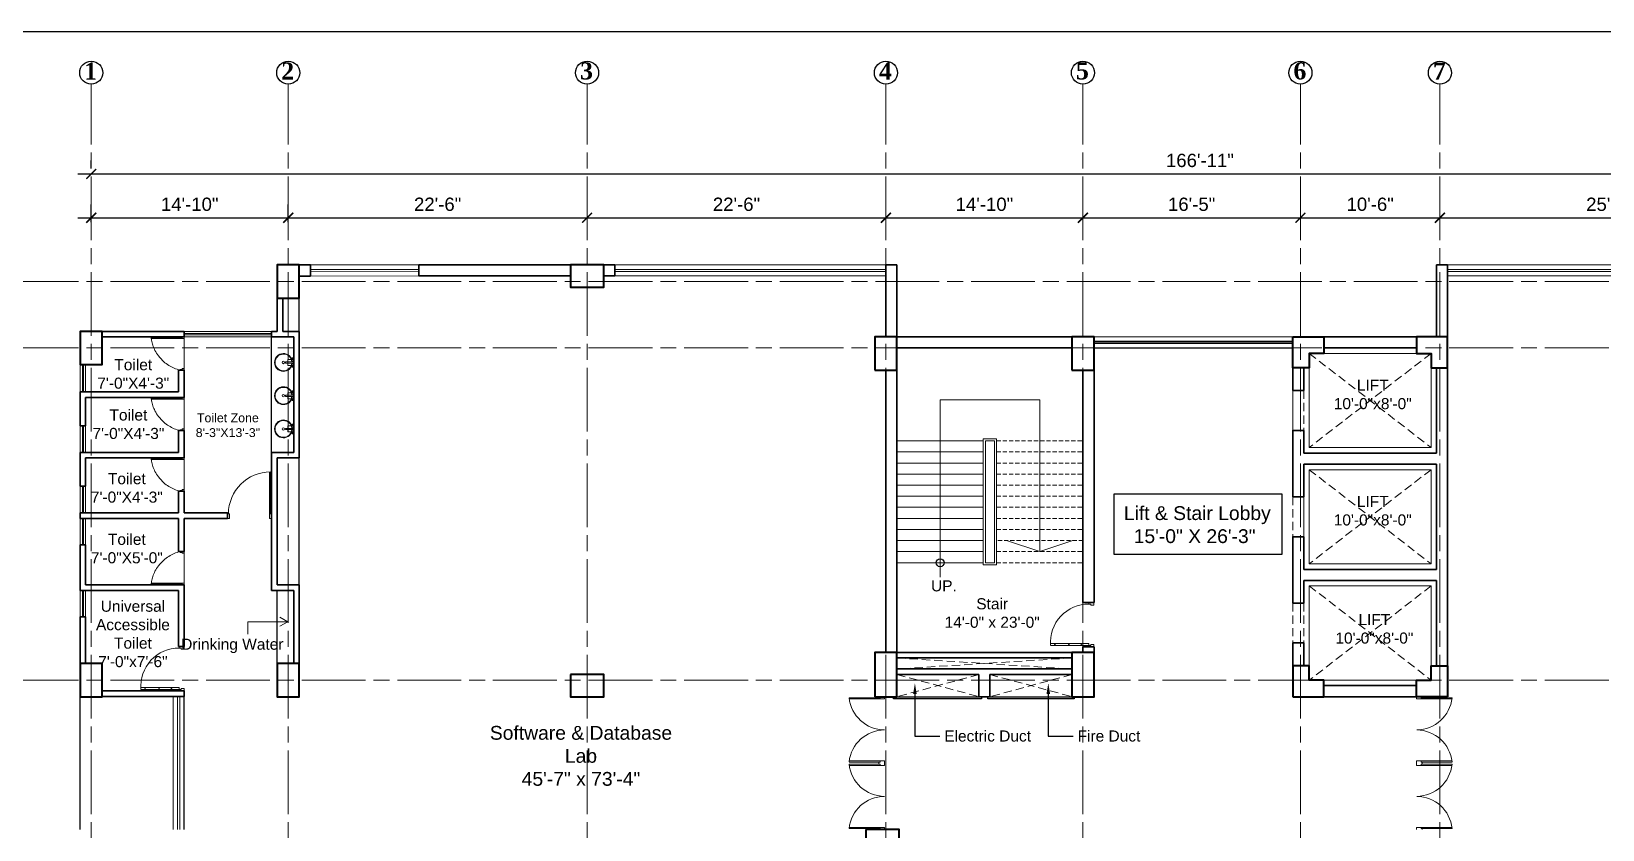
# Model space of a CAD drawing. Header units: inches. Extents: x -12 to 20935469, y -1604 to 24729220.
# Drawn here: x 20931799 to 20933219, y 24721861 to 24722582 of the extents above; entities that cross this region are included whole.
import ezdxf
from ezdxf import colors
from ezdxf.entities.mleader import LeaderData, LeaderLine
from ezdxf.math import Vec2, Vec3

# ---------------------------------------------------------------- set-up
doc = ezdxf.new("R2010")
doc.units = ezdxf.units.IN
doc.header["$LTSCALE"] = 0.03
doc.header["$MEASUREMENT"] = 0
doc.header["$PDMODE"] = 32
doc.header["$PDSIZE"] = 15
doc.linetypes.add('ACAD_ISO08W100', pattern=[36, 24, -3, 6, -3])
doc.linetypes.add('DASHED2', pattern=[0.375, 0.25, -0.125])
for name, color, linetype, lineweight in [('column', 1, 'Continuous', 40), ('Dim Line', 252, 'Continuous', 13), ('Door', 7, 'Continuous', 18), ('Dot', 253, 'Continuous', 0), ('Gas', 21, 'Continuous', 5), ('Glass Line', 252, 'Continuous', 9), ('Grid Line', 252, 'Continuous', 18), ('Hatch', 253, 'Continuous', 15), ('Main Wall', 7, 'Continuous', 30), ('RAIL', 23, 'Continuous', 13), ('STAIR', 46, 'Continuous', 15), ('TOILET FIXTURE', 142, 'Continuous', 5), ('wind.', 150, 'Continuous', 20)]:
    doc.layers.add(name, color=color, linetype=linetype, lineweight=lineweight)
doc.layers.add('FUR', color=251, linetype='Continuous')
doc.layers.add('TEXT', color=7, linetype='Continuous')
doc.styles.add('2', font='swisscl.ttf')
doc.styles.add('RomanS', font='arial.ttf', dxfattribs={"height": 12})
doc.styles.get("Standard").update_dxf_attribs({"font": 'timesbd.ttf'})
doc.dimstyles.new('Aec_Arch_I', dxfattribs={"dimscale": 96, "dimtxt": 12, "dimasz": 0.09375, "dimexe": 0.125, "dimexo": 0.125, "dimgap": 0.0625, "dimtad": 1, "dimdec": 0, "dimzin": 3, "dimdsep": 46, "dimlunit": 4, "dimtxsty": 'RomanS', "dimblk1": 'ARCHTICK', "dimblk2": 'ARCHTICK', "dimsah": 1, "dimcen": 0.09375, "dimdle": 0.125, "dimadec": 0, "dimazin": 0, "dimtfac": 0.75, "dimtdec": 0, "dimtmove": 2, "dimatfit": 3, "dimldrblk": 'ARCHTICK', "dimfxl": 1, "dimfrac": 1, "dimtolj": 1, "dimtzin": 0, "dimarcsym": 0})

# ---------------------------------------------------------------- blocks, each defined once
blk = doc.blocks.new('Door_45')
at = {"layer": 'Door'}
for p, q in [((1.5, 5), (1.5, 44)), ((1.5, 40), (2.2, 40)), ((2.2, 40), (2.2, 39.5)), ((2.2, 39.5), (2.7, 39.5)), ((2.7, 39.5), (2.7, 40)), ((2.7, 40), (3.5, 40)), ((3.5, 44), (3.5, 5)), ((1.5, 25.8), (2.2, 25.8)), ((2.2, 25.8), (2.2, 25.3)), ((2.2, 25.3), (2.7, 25.3)), ((2.7, 25.8), (3.5, 25.8)), ((2.7, 25.3), (2.7, 25.8)), ((0, 0), (0, 5)), ((0, 5), (1.5, 5)), ((1.5, 12.6), (2.2, 12.6)), ((3.5, 5), (1.5, 5)), ((1.5, 5), (1.5, 3)), ((1.5, 3), (2.5, 3)), ((2.2, 12.6), (2.2, 13.1)), ((2.2, 13.1), (2.7, 13.1)), ((2.5, 3), (2.5, 0)), ((2.7, 13.1), (2.7, 12.6)), ((2.7, 12.6), (3.5, 12.6)), ((42.5, 3), (42.5, 0)), ((43.5, 3), (42.5, 3)), ((45, 5), (43.5, 5)), ((43.5, 5), (43.5, 3)), ((45, 0), (45, 5)), ((2.5, 0), (0, 0)), ((42.5, 0), (45, 0))]:
    blk.add_line(p, q, dxfattribs=at)
blk.add_arc((4.7, 5.3), 38.8, 359.6233, 94.6685, dxfattribs=at)
blk = doc.blocks.new('_ArchTick')
at = {"color": 0, "linetype": 'ByBlock', "lineweight": 35, "const_width": 0.15}
blk.add_lwpolyline([(-0.5, -0.5), (0.5, 0.5)], dxfattribs=at)
blk = doc.blocks.new('*D14')
at = {"layer": 'Defpoints', "color": 0, "transparency": 16777216}
for p in [(20831126.3, 24724578.2), (20830948.3, 24724562.3), (20831126.3, 24724562.3)]:
    blk.add_point(p, dxfattribs=at)
at = {"layer": 'Dim Line', "color": 0, "lineweight": -2, "transparency": 16777216}
for p, q in [((20830948.3, 24724574.3), (20830948.3, 24724590.2)), ((20831126.3, 24724574.3), (20831126.3, 24724590.2)), ((20830936.3, 24724578.2), (20831138.3, 24724578.2))]:
    blk.add_line(p, q, dxfattribs=at)
at = {"layer": 'Dim Line', "color": 0, "lineweight": -2, "transparency": 16777216, "xscale": 9, "yscale": 9, "zscale": 9, "rotation": 180}
blk.add_blockref('_ArchTick', (20830948.3, 24724578.2), dxfattribs=at)
at = {"layer": 'Dim Line', "color": 0, "lineweight": -2, "transparency": 16777216, "xscale": 9, "yscale": 9, "zscale": 9}
blk.add_blockref('_ArchTick', (20831126.3, 24724578.2), dxfattribs=at)
at = {"layer": 'Dim Line', "color": 0, "transparency": 16777216, "insert": (20831037.3, 24724590.3), "char_height": 12, "attachment_point": 5, "style": 'RomanS'}
blk.add_mtext('\\A1;14\'-10"', dxfattribs=at)
blk = doc.blocks.new('*D7')
at = {"layer": 'Defpoints', "color": 0, "transparency": 16777216}
for p in [(20831396.3, 24724578.2), (20831396.3, 24724578.2), (20831126.3, 24724562.3)]:
    blk.add_point(p, dxfattribs=at)
at = {"layer": 'Dim Line', "color": 0, "lineweight": -2, "transparency": 16777216}
for p, q in [((20831126.3, 24724574.3), (20831126.3, 24724590.2)), ((20831114.3, 24724578.2), (20831408.3, 24724578.2))]:
    blk.add_line(p, q, dxfattribs=at)
at = {"layer": 'Dim Line', "color": 0, "lineweight": -2, "transparency": 16777216, "xscale": 9, "yscale": 9, "zscale": 9, "rotation": 180}
blk.add_blockref('_ArchTick', (20831126.3, 24724578.2), dxfattribs=at)
at = {"layer": 'Dim Line', "color": 0, "lineweight": -2, "transparency": 16777216, "xscale": 9, "yscale": 9, "zscale": 9}
blk.add_blockref('_ArchTick', (20831396.3, 24724578.2), dxfattribs=at)
at = {"layer": 'Dim Line', "color": 0, "transparency": 16777216, "insert": (20831261.3, 24724590.3), "char_height": 12, "attachment_point": 5, "style": 'RomanS'}
blk.add_mtext('\\A1;22\'-6"', dxfattribs=at)
blk = doc.blocks.new('*D8')
at = {"layer": 'Defpoints', "color": 0, "transparency": 16777216}
for p in [(20831396.3, 24724578.2), (20831666.3, 24724578.2), (20831666.3, 24724578.2)]:
    blk.add_point(p, dxfattribs=at)
at = {"layer": 'Dim Line', "color": 0, "lineweight": -2, "transparency": 16777216}
blk.add_line((20831384.3, 24724578.2), (20831678.3, 24724578.2), dxfattribs=at)
at = {"layer": 'Dim Line', "color": 0, "lineweight": -2, "transparency": 16777216, "xscale": 9, "yscale": 9, "zscale": 9, "rotation": 180}
blk.add_blockref('_ArchTick', (20831396.3, 24724578.2), dxfattribs=at)
at = {"layer": 'Dim Line', "color": 0, "lineweight": -2, "transparency": 16777216, "xscale": 9, "yscale": 9, "zscale": 9}
blk.add_blockref('_ArchTick', (20831666.3, 24724578.2), dxfattribs=at)
at = {"layer": 'Dim Line', "color": 0, "transparency": 16777216, "insert": (20831531.3, 24724590.3), "char_height": 12, "attachment_point": 5, "style": 'RomanS'}
blk.add_mtext('\\A1;22\'-6"', dxfattribs=at)
blk = doc.blocks.new('*D9')
at = {"layer": 'Defpoints', "color": 0, "transparency": 16777216}
for p in [(20831666.3, 24724578.2), (20831844.3, 24724578.2), (20831844.3, 24724578.2)]:
    blk.add_point(p, dxfattribs=at)
at = {"layer": 'Dim Line', "color": 0, "lineweight": -2, "transparency": 16777216}
blk.add_line((20831654.3, 24724578.2), (20831856.3, 24724578.2), dxfattribs=at)
at = {"layer": 'Dim Line', "color": 0, "lineweight": -2, "transparency": 16777216, "xscale": 9, "yscale": 9, "zscale": 9, "rotation": 180}
blk.add_blockref('_ArchTick', (20831666.3, 24724578.2), dxfattribs=at)
at = {"layer": 'Dim Line', "color": 0, "lineweight": -2, "transparency": 16777216, "xscale": 9, "yscale": 9, "zscale": 9}
blk.add_blockref('_ArchTick', (20831844.3, 24724578.2), dxfattribs=at)
at = {"layer": 'Dim Line', "color": 0, "transparency": 16777216, "insert": (20831755.3, 24724590.3), "char_height": 12, "attachment_point": 5, "style": 'RomanS'}
blk.add_mtext('\\A1;14\'-10"', dxfattribs=at)
blk = doc.blocks.new('*D21')
at = {"layer": 'Defpoints', "color": 0, "transparency": 16777216}
for p in [(20831844.3, 24724578.2), (20832040.8, 24724578.2), (20832040.8, 24724578.2)]:
    blk.add_point(p, dxfattribs=at)
at = {"layer": 'Dim Line', "color": 0, "lineweight": -2, "transparency": 16777216}
for p, q in [((20831832.3, 24724578.2), (20832052.8, 24724578.2)), ((20831844.3, 24724566.2), (20831844.3, 24724566.2)), ((20832040.8, 24724566.2), (20832040.8, 24724566.2))]:
    blk.add_line(p, q, dxfattribs=at)
at = {"layer": 'Dim Line', "color": 0, "lineweight": -2, "transparency": 16777216, "xscale": 9, "yscale": 9, "zscale": 9, "rotation": 180}
blk.add_blockref('_ArchTick', (20831844.3, 24724578.2), dxfattribs=at)
at = {"layer": 'Dim Line', "color": 0, "lineweight": -2, "transparency": 16777216, "xscale": 9, "yscale": 9, "zscale": 9}
blk.add_blockref('_ArchTick', (20832040.8, 24724578.2), dxfattribs=at)
at = {"layer": 'Dim Line', "color": 0, "transparency": 16777216, "insert": (20831942.5, 24724590.3), "char_height": 12, "attachment_point": 5, "style": 'RomanS'}
blk.add_mtext('\\A1;16\'-5"', dxfattribs=at)
blk = doc.blocks.new('*D22')
at = {"layer": 'Defpoints', "color": 0, "transparency": 16777216}
for p in [(20832040.8, 24724578.2), (20832166.8, 24724578.2), (20832166.8, 24724578.2)]:
    blk.add_point(p, dxfattribs=at)
at = {"layer": 'Dim Line', "color": 0, "lineweight": -2, "transparency": 16777216}
for p, q in [((20832028.8, 24724578.2), (20832178.8, 24724578.2)), ((20832040.8, 24724566.2), (20832040.8, 24724566.2)), ((20832166.8, 24724566.2), (20832166.8, 24724566.2))]:
    blk.add_line(p, q, dxfattribs=at)
at = {"layer": 'Dim Line', "color": 0, "lineweight": -2, "transparency": 16777216, "xscale": 9, "yscale": 9, "zscale": 9, "rotation": 180}
blk.add_blockref('_ArchTick', (20832040.8, 24724578.2), dxfattribs=at)
at = {"layer": 'Dim Line', "color": 0, "lineweight": -2, "transparency": 16777216, "xscale": 9, "yscale": 9, "zscale": 9}
blk.add_blockref('_ArchTick', (20832166.8, 24724578.2), dxfattribs=at)
at = {"layer": 'Dim Line', "color": 0, "transparency": 16777216, "insert": (20832103.8, 24724590.3), "char_height": 12, "attachment_point": 5, "style": 'RomanS'}
blk.add_mtext('\\A1;10\'-6"', dxfattribs=at)
blk = doc.blocks.new('*D23')
at = {"layer": 'Defpoints', "color": 0, "transparency": 16777216}
for p in [(20832166.8, 24724578.2), (20832473.8, 24724578.2), (20832473.8, 24724578.2)]:
    blk.add_point(p, dxfattribs=at)
at = {"layer": 'Dim Line', "color": 0, "lineweight": -2, "transparency": 16777216}
for p, q in [((20832154.8, 24724578.2), (20832485.8, 24724578.2)), ((20832166.8, 24724566.2), (20832166.8, 24724566.2)), ((20832473.8, 24724566.2), (20832473.8, 24724566.2))]:
    blk.add_line(p, q, dxfattribs=at)
at = {"layer": 'Dim Line', "color": 0, "lineweight": -2, "transparency": 16777216, "xscale": 9, "yscale": 9, "zscale": 9, "rotation": 180}
blk.add_blockref('_ArchTick', (20832166.8, 24724578.2), dxfattribs=at)
at = {"layer": 'Dim Line', "color": 0, "lineweight": -2, "transparency": 16777216, "xscale": 9, "yscale": 9, "zscale": 9}
blk.add_blockref('_ArchTick', (20832473.8, 24724578.2), dxfattribs=at)
at = {"layer": 'Dim Line', "color": 0, "transparency": 16777216, "insert": (20832320.3, 24724590.3), "char_height": 12, "attachment_point": 5, "style": 'RomanS'}
blk.add_mtext('\\A1;25\'-7"', dxfattribs=at)
blk = doc.blocks.new('*D13')
at = {"layer": 'Defpoints', "color": 0, "transparency": 16777216}
for p in [(20830948.3, 24724610.7), (20832951.8, 24724617.8), (20832951.8, 24724610.7)]:
    blk.add_point(p, dxfattribs=at)
at = {"layer": 'Dim Line', "color": 0, "lineweight": -2, "transparency": 16777216}
for p, q in [((20830948.3, 24724622.7), (20830948.3, 24724629.8)), ((20832951.8, 24724622.7), (20832951.8, 24724629.8)), ((20830936.3, 24724617.8), (20832963.8, 24724617.8))]:
    blk.add_line(p, q, dxfattribs=at)
at = {"layer": 'Dim Line', "color": 0, "lineweight": -2, "transparency": 16777216, "xscale": 9, "yscale": 9, "zscale": 9, "rotation": 180}
blk.add_blockref('_ArchTick', (20830948.3, 24724617.8), dxfattribs=at)
at = {"layer": 'Dim Line', "color": 0, "lineweight": -2, "transparency": 16777216, "xscale": 9, "yscale": 9, "zscale": 9}
blk.add_blockref('_ArchTick', (20832951.8, 24724617.8), dxfattribs=at)
at = {"layer": 'Dim Line', "color": 0, "transparency": 16777216, "insert": (20831950, 24724629.9), "char_height": 12, "attachment_point": 5, "style": 'RomanS'}
blk.add_mtext('\\A1;166\'-11"', dxfattribs=at)
blk = doc.blocks.new('sssss-flat-876')
at = {"layer": 'Door', "linetype": 'Continuous', "ltscale": 3}
blk.add_line((3666.5, 84027.2), (3666.5, 84055.7), dxfattribs=at)
at = {"layer": 'Door', "linetype": 'Continuous', "ltscale": 3, "extrusion": (-7.21527e-09, -3.35624e-18, 1), "elevation": 0}
for points in [[(3666.5, 84057.2), (3666.5, 84055.7), (3668.4, 84055.7), (3668.4, 84056.5), (3670.2, 84056.5), (3670.2, 84057.2)], [(3668.4, 84055.7), (3696.2, 84055.7), (3696.2, 84056.5), (3668.4, 84056.5)]]:
    blk.add_lwpolyline(points, close=True, dxfattribs=at)
at = {"layer": 'Door', "linetype": 'Continuous', "ltscale": 3, "flags": 128}
blk.add_lwpolyline([(3670.2, 84027.2, 0.04096), (3675.5, 84028.9, 0.082496), (3684.9, 84034.8, 0.052187), (3689.7, 84040, 0.043988), (3692.9, 84045, 0.036571), (3694.8, 84049.6, 0.034751), (3695.9, 84054.2, 0.011435), (3696.2, 84055.7)], format="xyb", dxfattribs=at)
at = {"layer": 'Door', "linetype": 'Continuous', "ltscale": 3}
blk.add_lwpolyline([(3666.5, 84027.2), (3666.5, 84028.7), (3668.4, 84028.7), (3668.4, 84027.9), (3670.2, 84027.9), (3670.2, 84027.2)], close=True, dxfattribs=at)
blk = doc.blocks.new('7-flat-72')
at = {"layer": 'Glass Line', "color": 8, "ltscale": 20}
for p, q in [((-64478.7, 376960.5), (-64480.3, 376960.5)), ((-64480.3, 376959.5), (-64480.3, 376960.5)), ((-64480.3, 376959.5), (-64480.3, 376960.5)), ((-64478.7, 376959.5), (-64480.3, 376959.5)), ((-64480.3, 376959.1), (-64480.3, 376959.4)), ((-64478.7, 376959.4), (-64480.3, 376959.4)), ((-64478.7, 376959.1), (-64480.3, 376959.1)), ((-64480.2, 376959.4), (-64480.2, 376959.5)), ((-64480.1, 376959.5), (-64480.1, 376960.5)), ((-64479.9, 376959.5), (-64479.9, 376960.5)), ((-64479.5, 376959.5), (-64479.5, 376960.5)), ((-64479.1, 376959.5), (-64479.1, 376960.5)), ((-64478.9, 376959.5), (-64478.9, 376960.5)), ((-64478.9, 376959.4), (-64478.9, 376959.5)), ((-64478.8, 376959.5), (-64478.8, 376960.5)), ((-64478.7, 376959.5), (-64478.7, 376960.5)), ((-64478.7, 376959.1), (-64478.7, 376959.4)), ((-64475.1, 376959.4), (-64476.9, 376959.4)), ((-64476.9, 376959.1), (-64476.9, 376959.4)), ((-64475.1, 376959.1), (-64476.9, 376959.1)), ((-64476.6, 376959.4), (-64476.6, 376966.6)), ((-64475.5, 376966.6), (-64476.6, 376966.6)), ((-64475.5, 376959.4), (-64475.5, 376966.6)), ((-64475.1, 376959.1), (-64475.1, 376959.4)), ((-64473.3, 376960.5), (-64471.7, 376960.5)), ((-64473.3, 376959.5), (-64473.3, 376960.5)), ((-64473.3, 376959.5), (-64473.3, 376960.5)), ((-64473.3, 376959.5), (-64471.7, 376959.5)), ((-64473.3, 376959.1), (-64473.3, 376959.4)), ((-64473.3, 376959.4), (-64471.7, 376959.4)), ((-64473.3, 376959.1), (-64471.7, 376959.1)), ((-64473.1, 376959.5), (-64473.1, 376960.5)), ((-64473.1, 376959.4), (-64473.1, 376959.5)), ((-64472.9, 376959.5), (-64472.9, 376960.5)), ((-64472.5, 376959.5), (-64472.5, 376960.5)), ((-64472.1, 376959.5), (-64472.1, 376960.5)), ((-64471.9, 376959.5), (-64471.9, 376960.5)), ((-64471.9, 376959.4), (-64471.9, 376959.5)), ((-64471.8, 376959.5), (-64471.8, 376960.5)), ((-64471.7, 376959.5), (-64471.7, 376960.5)), ((-64471.7, 376959.1), (-64471.7, 376959.4))]:
    blk.add_line(p, q, dxfattribs=at)
blk.add_circle((-64476, 376968.4, 0), 1.08, dxfattribs=at)
for radius, start, end in [(8.1, 273.8334, 266.1883), (7.55, 274.115, 265.9068)]:
    blk.add_arc((-64476, 376968.4, 0), radius, start, end, dxfattribs=at)
blk = doc.blocks.new('SFSFSFS-flat-72')
at = {"layer": 'TOILET FIXTURE', "ltscale": 0.2}
blk.add_lwpolyline([(-3918.5, -3608.1), (-3918.5, -3602.7), (-3923.9, -3602.7), (-3923.9, -3608.1)], close=True, dxfattribs=at)
at = {"layer": 'TOILET FIXTURE', "ltscale": 20}
blk.add_blockref('7-flat-72', (60554.8, -380567.2), dxfattribs=at)
blk = doc.blocks.new('$D40')
at = {"layer": 'Door'}
for p, q in [((1, 4), (1, 42)), ((2, 0), (2, 42)), ((1, 5), (0, 5)), ((2, 0), (0, 0)), ((2, 4), (1, 4)), ((39, 4), (38, 4)), ((38, 4), (38, 0)), ((40, 0), (38, 0)), ((40, 5), (39, 5)), ((39, 5), (39, 4))]:
    blk.add_line(p, q, dxfattribs=at)
blk.add_arc((1, 4), 38, 0, 90, dxfattribs=at)
blk = doc.blocks.new('A$C36295410')
at = {"layer": 'Door'}
for p, q in [((1, 4), (1, 32)), ((2, 0), (2, 32)), ((58, 0), (58, 32)), ((59, 4), (59, 32)), ((1, 5), (0, 5)), ((2, 4), (1, 4)), ((58, 4), (59, 4)), ((59, 5), (60, 5)), ((2, 0), (0, 0)), ((58, 0), (60, 0))]:
    blk.add_line(p, q, dxfattribs=at)
for centre, start, end in [((-2.5, -0.3), 0.5906, 83.7783), ((62.5, -0.3), 96.2217, 179.4094)]:
    blk.add_arc(centre, 32.5, start, end, dxfattribs=at)
blk = doc.blocks.new('fff')
at = {"layer": 'Grid Line', "color": 252, "linetype": 'ACAD_ISO08W100', "lineweight": 9, "ltscale": 80, "true_color": 0x939598}
for p, q in [((20830948.3, 24723521.1), (20830948.3, 24724698.8)), ((20831126.3, 24723521.1), (20831126.3, 24724698.8)), ((20831396.3, 24723521.1), (20831396.3, 24724698.8)), ((20831666.3, 24723521.1), (20831666.3, 24724698.8)), ((20831844.3, 24723521.1), (20831844.3, 24724698.8)), ((20832040.8, 24723521.1), (20832040.8, 24724698.8)), ((20832166.8, 24723521.1), (20832166.8, 24724698.8)), ((20833096.9, 24724520.6), (20830726.1, 24724520.6)), ((20833096.9, 24724460.6), (20830726.1, 24724460.6)), ((20833096.9, 24724160.7), (20830726.1, 24724160.7))]:
    blk.add_line(p, q, dxfattribs=at)
at = {"layer": 'Dim Line'}
for base, p1, p2, picture, middle in [((20832951.7523, 24724617.8128), (20830948.3088, 24724610.7482), (20832951.7523, 24724610.7482), '*D13', (20831950.0306, 24724629.9397)), ((20831126.3, 24724578.2), (20830948.3, 24724562.3), (20831126.3, 24724562.3), '*D14', (20831037.3, 24724590.3)), ((20831396.3, 24724578.2), (20831126.3, 24724562.3), (20831396.3, 24724578.2), '*D7', (20831261.3, 24724590.3)), ((20831666.3, 24724578.2), (20831396.3, 24724578.2), (20831666.3, 24724578.2), '*D8', (20831531.3, 24724590.3)), ((20831844.3, 24724578.2), (20831666.3, 24724578.2), (20831844.3, 24724578.2), '*D9', (20831755.3, 24724590.3)), ((20832040.7792, 24724578.1666), (20831844.25, 24724578.1666), (20832040.7792, 24724578.1666), '*D21', (20831942.5146, 24724590.2934)), ((20832166.8, 24724578.2), (20832040.8, 24724578.2), (20832166.8, 24724578.2), '*D22', (20832103.8, 24724590.3)), ((20832473.8, 24724578.2), (20832166.8, 24724578.2), (20832473.8, 24724578.2), '*D23', (20832320.3, 24724590.3))]:
    dim = blk.add_linear_dim(base=base, p1=p1, p2=p2, dimstyle='Aec_Arch_I', dxfattribs=at)
    dim.commit()
    dim.dimension.update_dxf_attribs({"geometry": picture, "text_midpoint": middle})

msp = doc.modelspace()

# ---------------------------------------------------------------- linework, layer by layer
for p, q in [((20932316.3, 24722370.9), (20932316.3, 24722360.9)), ((20932041.3, 24722310.9), (20932041.3, 24722340.9)), ((20931843.3, 24722310.9), (20931843.3, 24722310.9)), ((20932016.3, 24722201.6), (20932016.3, 24722305.9)), ((20932759.3, 24722296), (20932938.8, 24722296)), ((20932041.3, 24722082), (20932041.3, 24722196.6)), ((20932021.3, 24722011), (20932021.3, 24722077)), ((20931843.3, 24721861), (20931843.3, 24721984)), ((20931932.3, 24721986.2), (20931937.3, 24721986.2)), ((20931927.3, 24721981.2), (20931843.3, 24721981)), ((20931937.3, 24721861), (20931937.3, 24721981.2))]:
    msp.add_line(p, q)
for points in [[(20932777.4, 24722164.1), (20932929.1, 24722164.1), (20932929.1, 24722109.5), (20932777.4, 24722109.5)], [(20932578.2, 24721981), (20932657.5, 24721981), (20932657.5, 24721979), (20932578.2, 24721979)], [(20932663.3, 24721981), (20932741.5, 24721981), (20932741.5, 24721979), (20932663.3, 24721979)]]:
    msp.add_lwpolyline(points, close=True)
msp.add_circle((20932620.3, 24722102), 3.61)
at = {"layer": 'column', "lineweight": 40, "ltscale": 20}
for points in [[(20932041.3, 24722370.9), (20932021.3, 24722370.9), (20932021.3, 24722340.9), (20932041.3, 24722340.9)], [(20932286.3, 24722370.9), (20932286.3, 24722350.9), (20932316.3, 24722350.9), (20932316.3, 24722370.9)], [(20931863.3, 24722310.9), (20931843.3, 24722310.9), (20931843.3, 24722280.9), (20931863.3, 24722280.9)], [(20932561.3, 24722276), (20932581.3, 24722276), (20932581.3, 24722306), (20932561.3, 24722306)], [(20932739.3, 24722276), (20932759.3, 24722276), (20932759.3, 24722306), (20932739.3, 24722306)], [(20931863.3, 24722011), (20931843.3, 24722011), (20931843.3, 24721981), (20931863.3, 24721981)], [(20932041.3, 24722011), (20932021.3, 24722011), (20932021.3, 24721981), (20932041.3, 24721981)], [(20932561.3, 24721981), (20932581.3, 24721981), (20932581.3, 24722021), (20932561.3, 24722021)], [(20932739.3, 24721981), (20932759.3, 24721981), (20932759.3, 24722021), (20932739.3, 24722021)], [(20932286.3, 24722001), (20932286.3, 24721981), (20932316.3, 24721981), (20932316.3, 24722001)], [(20932553.3, 24721861), (20932553.3, 24721841), (20932583.3, 24721841), (20932583.3, 24721861)]]:
    msp.add_lwpolyline(points, close=True, dxfattribs=at)
for points in [[(20932938.8, 24722306), (20932966.8, 24722306), (20932966.8, 24722291), (20932953.8, 24722291), (20932953.8, 24722278), (20932938.8, 24722278), (20932938.8, 24722306)], [(20933078.8, 24722306), (20933050.8, 24722306), (20933050.8, 24722291), (20933063.8, 24722291), (20933063.8, 24722278), (20933078.8, 24722278), (20933078.8, 24722306)], [(20932938.8, 24721981), (20932966.8, 24721981), (20932966.8, 24721996), (20932953.8, 24721996), (20932953.8, 24722009), (20932938.8, 24722009), (20932938.8, 24721981)], [(20933078.8, 24721981), (20933050.8, 24721981), (20933050.8, 24721996), (20933063.8, 24721996), (20933063.8, 24722009), (20933078.8, 24722009), (20933078.8, 24721981)]]:
    msp.add_lwpolyline(points, dxfattribs=at)
at = {"layer": 'Defpoints'}
msp.add_lwpolyline([(20931598.8, 24722581.7), (20934037.7, 24722581.7), (20934037.7, 24721123.2), (20931598.8, 24721123.2)], close=True, dxfattribs=at)
at = {"layer": 'Dot', "linetype": 'DASHED2', "lineweight": 0, "ltscale": 1000}
for p, q in [((20932953.7, 24722291), (20933063.8, 24722206)), ((20933063.8, 24722291), (20932953.7, 24722206)), ((20932948.8, 24722257.5), (20932948.8, 24722221.5)), ((20932953.7, 24722186), (20933063.8, 24722101)), ((20933063.8, 24722186), (20932953.7, 24722101)), ((20932938.8, 24722161.5), (20932938.8, 24722125.5)), ((20932953.8, 24722081), (20933063.9, 24721995.9)), ((20933063.9, 24722081), (20932953.8, 24721995.9)), ((20932938.8, 24722065.5), (20932938.8, 24722029.5)), ((20932948.8, 24722065.5), (20932948.8, 24722029.5)), ((20932581.3, 24722016), (20932739.3, 24722006)), ((20932739.3, 24722016), (20932581.3, 24722006)), ((20932655.3, 24722001), (20932581.3, 24721981)), ((20932581.3, 24722001), (20932655.3, 24721981)), ((20932665.3, 24722001), (20932739.3, 24721981)), ((20932739.3, 24722001), (20932665.3, 24721981))]:
    msp.add_line(p, q, dxfattribs=at)
at = {"layer": 'Gas', "color": 0, "lineweight": 5}
for points in [[(20932953.7, 24722206), (20933063.8, 24722206), (20933063.8, 24722291), (20932953.7, 24722291)], [(20932671.3, 24722100), (20932659.3, 24722100), (20932659.3, 24722214), (20932671.3, 24722214)], [(20932669.3, 24722102), (20932661.3, 24722102), (20932661.3, 24722212), (20932669.3, 24722212)], [(20932953.7, 24722101), (20933063.8, 24722101), (20933063.8, 24722186), (20932953.7, 24722186)], [(20932953.8, 24721995.9), (20933063.9, 24721995.9), (20933063.9, 24722081), (20932953.8, 24722081)]]:
    msp.add_lwpolyline(points, close=True, dxfattribs=at)
at = {"layer": 'Hatch', "lineweight": 0}
msp.add_line((20932938.8, 24722257.5), (20932938.8, 24722221.5), dxfattribs=at)
at = {"layer": 'Main Wall'}
for p, q in [((20932041.3, 24722370.9), (20932051.3, 24722370.9)), ((20932051.3, 24722370.9), (20932051.3, 24722360.8)), ((20932286.3, 24722370.9), (20932149.3, 24722370.9)), ((20932149.3, 24722360.9), (20932149.3, 24722370.9)), ((20932571.3, 24722370.9), (20932581.3, 24722370.9)), ((20932571.3, 24722306), (20932571.3, 24722370.9)), ((20932581.3, 24722306), (20932581.3, 24722370.9)), ((20933068.8, 24722370.9), (20933078.8, 24722370.9)), ((20933068.8, 24722306), (20933068.8, 24722370.9)), ((20933078.8, 24722306), (20933078.8, 24722370.9)), ((20932051.3, 24722360.8), (20932041.3, 24722360.8)), ((20932149.3, 24722360.9), (20932286.3, 24722360.9)), ((20932021.3, 24722310.9), (20932021.3, 24722340.9)), ((20932026.3, 24722310.9), (20932026.3, 24722340.9)), ((20931863.3, 24722310.9), (20931937.3, 24722310.9)), ((20931937.3, 24722305.9), (20931937.3, 24722310.9)), ((20932016.3, 24722310.9), (20932021.3, 24722310.9)), ((20932016.3, 24722305.9), (20932016.3, 24722310.9)), ((20932026.3, 24722310.9), (20932041.3, 24722310.9)), ((20932041.3, 24722196.6), (20932041.3, 24722310.9)), ((20931863.3, 24722305.9), (20931937.3, 24722305.9)), ((20932016.3, 24722305.9), (20932036.3, 24722305.9)), ((20932036.3, 24722201.6), (20932036.3, 24722305.9)), ((20932581.3, 24722306), (20932739.3, 24722306)), ((20932581.3, 24722295.9), (20932581.3, 24722296)), ((20932581.3, 24722296), (20932739.3, 24722296)), ((20932966.8, 24722306), (20933068.8, 24722306)), ((20932966.8, 24722296), (20933050.8, 24722296)), ((20932581.3, 24722021), (20932581.3, 24722280)), ((20931932.3, 24722275.9), (20931937.3, 24722275.9)), ((20931932.3, 24722275.9), (20931932.3, 24722256.3)), ((20932571.3, 24722021), (20932571.3, 24722276)), ((20932749.3, 24722276), (20932749.3, 24722066)), ((20932759.3, 24722276), (20932759.3, 24722066)), ((20933078.8, 24722009), (20933078.8, 24722278)), ((20931932.3, 24722256.3), (20931843.3, 24722256.3)), ((20931843.3, 24722225.6), (20931843.3, 24722256.3)), ((20931937.3, 24722251.3), (20931848.3, 24722251.3)), ((20931848.3, 24722225.6), (20931843.3, 24722225.6)), ((20931932.3, 24722221.3), (20931932.3, 24722201.6)), ((20931937.3, 24722221.3), (20931932.3, 24722221.3)), ((20931932.3, 24722201.6), (20931843.3, 24722201.6)), ((20931843.3, 24722171), (20931843.3, 24722201.6)), ((20931848.3, 24722196.6), (20931848.3, 24722171)), ((20931937.3, 24722196.6), (20931848.3, 24722196.6)), ((20932016.3, 24722147), (20932016.3, 24722201.6)), ((20932016.3, 24722201.6), (20932036.3, 24722201.6)), ((20932021.3, 24722082), (20932021.3, 24722196.6)), ((20932021.3, 24722196.6), (20932041.3, 24722196.6)), ((20932948.8, 24722201), (20933068.8, 24722201)), ((20932948.8, 24722191), (20933068.8, 24722191)), ((20931848.3, 24722171), (20931843.3, 24722171)), ((20931937.3, 24722166.6), (20931932.3, 24722166.6)), ((20931843.3, 24722147), (20931932.3, 24722147)), ((20931843.3, 24722142), (20931843.3, 24722147)), ((20931932.3, 24722142), (20931843.3, 24722142)), ((20931932.3, 24722112), (20931932.3, 24722142)), ((20931937.3, 24722112), (20931937.3, 24722142)), ((20931976.3, 24722142), (20931937.3, 24722142)), ((20931976.3, 24722142), (20931976.3, 24722147)), ((20932016.3, 24722077), (20932016.3, 24722147)), ((20931848.3, 24722118), (20931843.3, 24722118)), ((20931848.3, 24722118), (20931848.3, 24722082)), ((20931937.3, 24722112), (20931932.3, 24722112)), ((20932948.8, 24722096), (20933068.8, 24722096)), ((20931848.3, 24722082), (20931937.3, 24722082)), ((20931937.3, 24722026.2), (20931937.3, 24722082)), ((20932021.3, 24722082), (20932041.3, 24722082)), ((20932041.3, 24722011), (20932041.3, 24722082)), ((20932948.8, 24722086), (20933068.8, 24722086)), ((20931932.3, 24722026.2), (20931932.3, 24722077)), ((20932016.3, 24722077), (20932036.3, 24722077)), ((20932036.3, 24722011), (20932036.3, 24722077)), ((20931843.3, 24722011), (20931843.3, 24722053)), ((20931848.3, 24722053), (20931843.3, 24722053)), ((20932759.3, 24722066), (20932749.3, 24722066)), ((20931937.3, 24722026.2), (20931932.3, 24722026.2)), ((20932749.3, 24722026), (20932749.3, 24722021)), ((20932759.3, 24722026), (20932749.3, 24722026)), ((20932759.3, 24722026), (20932759.3, 24722021)), ((20932739.3, 24722021), (20932581.3, 24722021)), ((20932739.3, 24722016), (20932581.3, 24722016)), ((20932739.3, 24722006), (20932581.3, 24722006)), ((20932655.3, 24722001), (20932581.3, 24722001)), ((20932655.3, 24722001), (20932655.3, 24721981)), ((20932739.3, 24722001), (20932665.3, 24722001)), ((20932665.3, 24722001), (20932665.3, 24721981)), ((20931937.3, 24721986.2), (20931863.3, 24721986.2)), ((20931937.3, 24721986.2), (20931937.3, 24721981.2)), ((20931937.3, 24721981.2), (20931863.3, 24721981.2)), ((20932655.3, 24721981), (20932665.3, 24721981)), ((20932966.8, 24721981), (20933050.8, 24721981))]:
    msp.add_line(p, q, dxfattribs=at)
at = {"layer": 'Main Wall', "lineweight": 13}
msp.add_line((20932948.8, 24722161.5), (20932948.8, 24722125.5), dxfattribs=at)
at = {"layer": 'Main Wall'}
msp.add_lwpolyline([(20932316.3, 24722370.9), (20932326.3, 24722370.9), (20932326.3, 24722360.9), (20932316.3, 24722360.9)], close=True, dxfattribs=at)
for points in [[(20931937.3, 24722275.9), (20931937.3, 24722251.3)], [(20932938.8, 24722278), (20932938.8, 24722257.5), (20932948.8, 24722257.5)], [(20932948.8, 24722278), (20932948.8, 24722257.5)], [(20933068.8, 24722201), (20933068.8, 24722278)], [(20931848.3, 24722251.3), (20931848.3, 24722225.6)], [(20931937.3, 24722221.3), (20931937.3, 24722196.6)], [(20932948.8, 24722221.5), (20932938.8, 24722221.5), (20932938.8, 24722161.5), (20932948.8, 24722161.5)], [(20932948.8, 24722221.5), (20932948.8, 24722201)], [(20932948.8, 24722191), (20932948.8, 24722161.5)], [(20933068.8, 24722096), (20933068.8, 24722191)], [(20931932.3, 24722166.6), (20931932.3, 24722147)], [(20931937.3, 24722166.6), (20931937.3, 24722147)], [(20931937.3, 24722147), (20931976.3, 24722147)], [(20932948.8, 24722125.5), (20932938.8, 24722125.5), (20932938.8, 24722065.5), (20932948.8, 24722065.5)], [(20932948.8, 24722125.5), (20932948.8, 24722096)], [(20931932.3, 24722077), (20931843.3, 24722077), (20931843.3, 24722118)], [(20932948.8, 24722086), (20932948.8, 24722065.5)], [(20933068.8, 24722009), (20933068.8, 24722086)], [(20931848.3, 24722053), (20931848.3, 24722011)], [(20932948.8, 24722029.5), (20932938.8, 24722029.5), (20932938.8, 24722009), (20932938.8, 24722009)], [(20932948.8, 24722029.5), (20932948.8, 24722009)], [(20932966.8, 24721991), (20933050.8, 24721991)]]:
    msp.add_lwpolyline(points, dxfattribs=at)
at = {"layer": 'RAIL', "lineweight": 9}
for p, q in [((20932620.3, 24722088.9), (20932620.3, 24722249)), ((20932620.3, 24722249), (20932710.3, 24722249)), ((20932710.3, 24722249), (20932710.3, 24722112)), ((20932680.3, 24722122), (20932710.3, 24722112)), ((20932710.3, 24722112), (20932740.3, 24722122))]:
    msp.add_line(p, q, dxfattribs=at)
at = {"layer": 'STAIR', "color": 32, "lineweight": 5}
for p, q in [((20932581.3, 24722212), (20932659.3, 24722212)), ((20932581.3, 24722202), (20932659.3, 24722202)), ((20932581.3, 24722192), (20932659.3, 24722192)), ((20932581.3, 24722182), (20932659.3, 24722182)), ((20932581.3, 24722172), (20932659.3, 24722172)), ((20932581.3, 24722162), (20932659.3, 24722162)), ((20932581.3, 24722152), (20932659.3, 24722152)), ((20932581.3, 24722142), (20932659.3, 24722142)), ((20932581.3, 24722132), (20932659.3, 24722132)), ((20932581.3, 24722122), (20932659.3, 24722122)), ((20932581.3, 24722112), (20932659.3, 24722112)), ((20932581.3, 24722102), (20932659.3, 24722102))]:
    msp.add_line(p, q, dxfattribs=at)
at = {"layer": 'STAIR', "color": 32, "linetype": 'DASHED2', "lineweight": 5, "ltscale": 500}
for p, q in [((20932671.3, 24722212), (20932749.3, 24722212)), ((20932671.3, 24722202), (20932749.3, 24722202)), ((20932671.3, 24722192), (20932749.3, 24722192)), ((20932671.3, 24722182), (20932749.3, 24722182)), ((20932671.3, 24722172), (20932749.3, 24722172)), ((20932671.3, 24722162), (20932749.3, 24722162)), ((20932671.3, 24722152), (20932749.3, 24722152)), ((20932671.3, 24722142), (20932749.3, 24722142)), ((20932671.3, 24722132), (20932749.3, 24722132)), ((20932749.3, 24722122), (20932671.3, 24722122)), ((20932671.3, 24722112), (20932749.3, 24722112)), ((20932689.3, 24722122), (20932749.3, 24722122)), ((20932671.3, 24722102), (20932749.3, 24722102))]:
    msp.add_line(p, q, dxfattribs=at)
at = {"layer": 'STAIR', "color": 253, "lineweight": 5}
for p, q in [((20932030.9, 24722048.7), (20931994.7, 24722048.7)), ((20931994.7, 24722048.7), (20931994.7, 24722037.5)), ((20932030.9, 24722048.7), (20932023.6, 24722052.7)), ((20932030.9, 24722048.7), (20932023.6, 24722044.7))]:
    msp.add_line(p, q, dxfattribs=at)
at = {"layer": 'TEXT'}
for centre in [(20931853.3, 24722544.5), (20932031.3, 24722544.5), (20932301.3, 24722544.5), (20932571.3, 24722544.5), (20932749.3, 24722544.5), (20932945.8, 24722544.5), (20933071.8, 24722544.5)]:
    msp.add_circle(centre, 10.4, dxfattribs=at)
at = {"layer": 'wind.', "lineweight": 5}
for p, q in [((20932149.3, 24722370.9), (20932051.3, 24722370.9)), ((20932051.3, 24722366.8), (20932149.3, 24722366.9)), ((20932316.3, 24722366.9), (20932316.3, 24722366.9)), ((20932326.3, 24722370.9), (20932571.3, 24722370.9)), ((20932326.3, 24722366.9), (20932571.3, 24722366.9)), ((20933078.8, 24722370.9), (20933353.8, 24722370.9)), ((20933078.8, 24722366.9), (20933353.8, 24722366.9)), ((20932051.3, 24722364.8), (20932149.3, 24722364.9)), ((20932051.3, 24722360.8), (20932149.3, 24722360.9)), ((20932316.3, 24722364.9), (20932316.3, 24722364.9)), ((20932326.3, 24722364.9), (20932571.3, 24722364.9)), ((20932326.3, 24722360.9), (20932571.3, 24722360.9)), ((20933078.8, 24722364.9), (20933353.8, 24722364.9)), ((20933078.8, 24722360.9), (20933353.8, 24722360.9)), ((20931937.3, 24722310.9), (20932016.3, 24722310.9)), ((20931937.3, 24722308.9), (20932016.3, 24722308.9)), ((20931937.3, 24722307.9), (20932016.3, 24722307.9)), ((20931937.3, 24722305.9), (20932016.3, 24722305.9)), ((20932759.3, 24722306), (20932938.8, 24722306)), ((20932759.3, 24722302), (20932938.8, 24722302)), ((20932759.3, 24722301), (20932938.8, 24722301)), ((20932759.3, 24722300), (20932938.8, 24722300)), ((20931843.3, 24722256.2), (20931843.3, 24722280.9)), ((20931845.3, 24722256.2), (20931845.3, 24722280.9)), ((20931846.3, 24722256.2), (20931846.3, 24722280.9)), ((20931848.3, 24722256.2), (20931848.3, 24722280.9)), ((20931843.3, 24722201.6), (20931843.3, 24722225.6)), ((20931845.3, 24722201.6), (20931845.3, 24722225.6)), ((20931846.3, 24722201.6), (20931846.3, 24722225.6)), ((20931848.3, 24722201.6), (20931848.3, 24722225.6)), ((20931843.3, 24722147), (20931843.3, 24722171)), ((20931845.3, 24722147), (20931845.3, 24722171)), ((20931846.3, 24722147), (20931846.3, 24722171)), ((20931848.3, 24722147), (20931848.3, 24722171)), ((20931843.3, 24722118), (20931843.3, 24722142)), ((20931845.3, 24722118), (20931845.3, 24722142)), ((20931846.3, 24722118), (20931846.3, 24722142)), ((20931848.3, 24722118), (20931848.3, 24722142)), ((20931843.3, 24722053), (20931843.3, 24722077)), ((20931845.3, 24722053), (20931845.3, 24722077)), ((20931846.3, 24722053), (20931846.3, 24722077)), ((20931848.3, 24722053), (20931848.3, 24722077)), ((20931927.3, 24721861), (20931927.3, 24721981.2)), ((20931931.3, 24721861), (20931931.3, 24721981.2)), ((20931933.3, 24721861), (20931933.3, 24721981.2))]:
    msp.add_line(p, q, dxfattribs=at)
at = {"layer": 'wind.'}
for p, q in [((20932316.3, 24722366.9), (20932316.3, 24722366.9)), ((20932316.3, 24722366.9), (20932316.3, 24722366.9)), ((20932316.3, 24722364.9), (20932316.3, 24722364.9)), ((20932316.3, 24722364.9), (20932316.3, 24722364.9))]:
    msp.add_line(p, q, dxfattribs=at)

# ---------------------------------------------------------------- block references
msp.add_blockref('fff', (100905, -2164.7))
at = {"layer": 'Door', "ltscale": 20, "xscale": -1}
for p in [(20935603.8, 24638248.7), (20935603.8, 24638194.1), (20935603.8, 24638139.4)]:
    msp.add_blockref('sssss-flat-876', p, dxfattribs=at)
at = {"layer": 'Door', "xscale": -1}
msp.add_blockref('$D40', (20932016.3, 24722142), dxfattribs=at)
at = {"layer": 'Door', "ltscale": 20, "rotation": 180}
msp.add_blockref('sssss-flat-876', (20935603.8, 24806139.2), dxfattribs=at)
at = {"layer": 'Door', "color": 250, "ltscale": 20, "xscale": 0.8888888888759539, "yscale": 0.8888888888759539, "zscale": 0.8888888888759539, "rotation": 90.00000000000001}
for p in [(20932759.2, 24722026), (20931937.3, 24721986.2)]:
    msp.add_blockref('Door_45', p, dxfattribs=at)
at = {"layer": 'FUR', "rotation": 90.00000000000001}
for p in [(20932570, 24721921), (20932570, 24721861)]:
    msp.add_blockref('A$C36295410', p, dxfattribs=at)
at = {"layer": 'FUR', "xscale": -1, "rotation": 270}
for p in [(20933050.8, 24721921), (20933050.8, 24721861)]:
    msp.add_blockref('A$C36295410', p, dxfattribs=at)
at = {"layer": 'TOILET FIXTURE', "ltscale": 20, "rotation": 90.00000000000001}
for p in [(20928428.2, 24726204), (20928428.2, 24726174), (20928428.2, 24726144)]:
    msp.add_blockref('SFSFSFS-flat-72', p, dxfattribs=at)

# ---------------------------------------------------------------- texts
at = {"layer": 'TEXT', "char_height": 15.44, "width": 227.458, "attachment_point": 8, "rotation": 0}
for s, insert in [('\\A1;1', (20931852.8, 24722538.2)), ('\\A1;2', (20932030.8, 24722538.2)), ('\\A1;3', (20932300.8, 24722538.2)), ('\\A1;4', (20932570.8, 24722538.2)), ('\\A1;5', (20932748.8, 24722538.2)), ('\\A1;6', (20932945.3, 24722538.2)), ('\\A1;7', (20933071.3, 24722538.2))]:
    msp.add_mtext(s, dxfattribs=dict(at, insert=insert))
at = {"layer": 'TEXT', "color": 30, "lineweight": 5, "ltscale": 20, "attachment_point": 2, "style": '2'}
for s, width, gutter_width, insert, char_height in [('{\\fArial|b0|i0|c0|p34;\\C0;Toilet \\P7\'-0"X4\'-3"}', 104.76, 0.5, (20931891.3, 24722285.8), 10), ('{\\fArial|b0|i0|c0|p34;\\C0;Toilet \\P7\'-0"X4\'-3"}', 104.76, 0.5, (20931886.9, 24722240.4), 10), ('{\\fArial|b0|i0|c0|p34;\\C0;Toilet Zone\\P8\'-3"X13\'-3"}', 104.76, 0.5, (20931976.8, 24722236.8), 8), ('{\\fArial|b0|i0|c0|p34;\\C0;Toilet \\P7\'-0"X4\'-3"}', 104.76, 0.5, (20931885.5, 24722182.9), 10), ('\\pxsm1,qc;{\\fArial|b0|i0|c0|p34;\\C0; Lift & Stair Lobby\\P15\'-0" X 26\'-3" }', 146.388, 0.75, (20932850.2, 24722153), 12.476), ('{\\fArial|b0|i0|c0|p34;\\C0;Toilet \\P7\'-0"X5\'-0"}', 104.76, 0.5, (20931885.5, 24722128.1), 10), ('{\\fArial|b0|i0|c0|p34;\\C0;UP.}', 104.76, 0.5, (20932623.7, 24722086.1), 10), ('{\\fArial|b0|i0|c0|p34;\\C0;Universal Accessible Toilet\\P7\'-0"x7\'-6"}', 89.095, 0.35, (20931891, 24722067.7), 10), ('\\pxsm1;{\\fArial|b0|i0|c0|p34;\\C0;Stair\\P14\'-0" x 23\'-0"  }', 114.807, 0.282, (20932667.3, 24722069.9), 10), ('\\pxsm1;{\\fArial|b0|i0|c0|p34;\\C0;Drinking Water }', 88.563, 0.282, (20931980.8, 24722033.4), 10), ('\\pxsm1;{\\fArial|b0|i0|c0|p34;\\C0;Software & Database \\PLab\\P45\'-7" x 73\'-4" }', 210.15, 0.75, (20932295.8, 24721954.6), 12.476)]:
    msp.add_mtext_dynamic_manual_height_columns(s, width=width, gutter_width=gutter_width, heights=[0], dxfattribs=dict(at, insert=insert, char_height=char_height))
at = {"layer": 'TEXT', "color": 250, "lineweight": 30, "ltscale": 20, "char_height": 10, "attachment_point": 1, "style": '2'}
for width, insert in [(748.022, (20932637.1, 24722267.3)), (748.022, (20932637.1, 24722162.3)), (72.173, (20932976.5, 24722055.6))]:
    msp.add_mtext_dynamic_manual_height_columns('\\pxqc;{\\fArial|b0|i0|c0|p34;\\C256;LIFT\\P10\'-0"x8\'-0"}', width=width, gutter_width=0.5, heights=[0], dxfattribs=dict(at, insert=insert))

# ---------------------------------------------------------------- leaders
at = {"layer": 'TEXT', "lineweight": 5, "ltscale": 20}
ml = msp.add_multileader_mtext('Standard', dxfattribs=at)
ml.set_content('{\\fArial|b0|i0|c0|p34; Electric Duct}', color=256)
ml.set_leader_properties()
ml.build(insert=Vec2(0, 0))
ml.multileader.update_dxf_attribs({"text_right_attachment_type": 6, "dogleg_length": 0.36, "arrow_head_size": 10})
ctx = ml.context
ctx.base_point, ctx.char_height, ctx.arrow_head_size, ctx.landing_gap_size, ctx.plane_origin = Vec3(20932620, 24721945.4), 10, 10, 0.09, Vec3(20932597.5, 24721993.3)
ctx.right_attachment = 6
notes = []
notes.append((ctx, [(0, (1, 1, 0), (20932597.5, 24721945.4), (1, 0), 22.5, [(0, [(20932597.5, 24721993.3)], 0, [])])]))
ctx.mtext.insert, ctx.mtext.width, ctx.mtext.defined_height, ctx.mtext.flow_direction = Vec3(20932620.1, 24721950.5), 232.704, 29.8, 5
ml = msp.add_multileader_mtext('Standard', dxfattribs=at)
ml.set_content('{\\fArial|b0|i0|c0|p34; Fire Duct}', color=256)
ml.set_leader_properties()
ml.build(insert=Vec2(0, 0))
ml.multileader.update_dxf_attribs({"text_right_attachment_type": 6, "dogleg_length": 0.36, "arrow_head_size": 10})
ctx = ml.context
ctx.base_point, ctx.char_height, ctx.arrow_head_size, ctx.landing_gap_size, ctx.plane_origin = Vec3(20932740.5, 24721945.4), 10, 10, 0.09, Vec3(20932718, 24721993.3)
ctx.right_attachment = 6
notes.append((ctx, [(0, (1, 1, 0), (20932718, 24721945.4), (1, 0), 22.5, [(0, [(20932718, 24721993.3)], 0, [])])]))
ctx.mtext.insert, ctx.mtext.width, ctx.mtext.defined_height, ctx.mtext.flow_direction = Vec3(20932740.6, 24721950.5), 232.704, 29.8, 5
for ctx, leaders in notes:
    for number, flags, end, landing, length, lines in leaders:
        leader = LeaderData()
        leader.index, (leader.has_last_leader_line, leader.has_dogleg_vector, leader.attachment_direction) = number, flags
        leader.last_leader_point, leader.dogleg_vector, leader.dogleg_length = Vec3(end), Vec3(landing), length
        for number, points, colour, breaks in lines:
            line = LeaderLine()
            line.index, line.vertices, line.color, line.breaks = number, Vec3.list(points), colors.encode_raw_color(colour), breaks
            leader.lines.append(line)
        ctx.leaders.append(leader)

doc.saveas('drawing.dxf')
